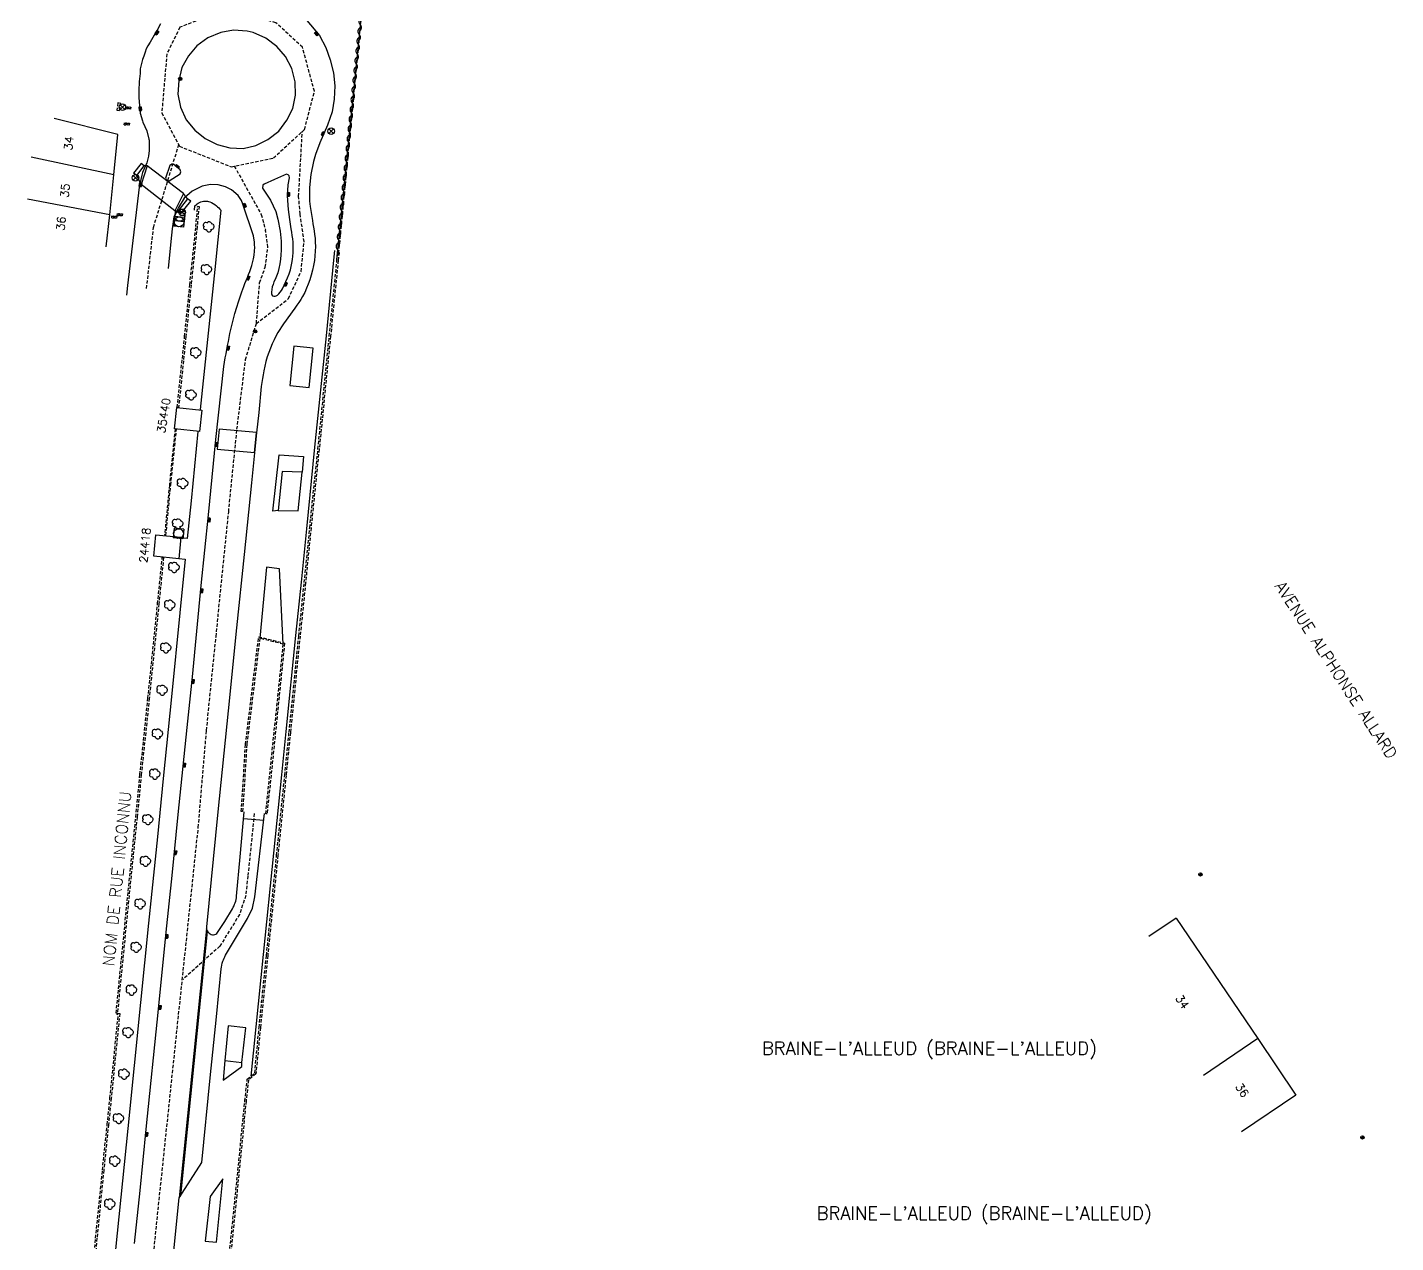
# Model space of a CAD drawing. Header units: millimetres. Extents: x 150035 to 151001, y 152000 to 153000.
# Drawn here: x 150414.4 to 150623.1, y 152233 to 152418.3 of the extents above; entities that cross this region are included whole.
import ezdxf
from ezdxf.enums import TextEntityAlignment as Align

# ---------------------------------------------------------------- set-up
doc = ezdxf.new("R2010")
doc.units = ezdxf.units.MM
doc.linetypes.add('DASHED', pattern=[0.75, 0.5, -0.25])
doc.layers.get('0').update_dxf_attribs({"linetype": 'CONTINUOUS'})
for name, color, linetype in [('W0001', 6, 'DASHED'), ('W0003', 5, 'CONTINUOUS'), ('W0008', 7, 'CONTINUOUS'), ('W0014', 7, 'CONTINUOUS'), ('W0015', 2, 'CONTINUOUS'), ('W0020', 2, 'CONTINUOUS'), ('W0100', 7, 'CONTINUOUS'), ('W0103', 1, 'CONTINUOUS'), ('W0112', 1, 'DASHED'), ('W0113', 2, 'DASHED'), ('W0114', 2, 'DASHED'), ('W0300', 7, 'CONTINUOUS'), ('W0310', 3, 'CONTINUOUS'), ('W0400', 7, 'CONTINUOUS'), ('W0402', 7, 'CONTINUOUS'), ('W0420', 7, 'CONTINUOUS'), ('W0425', 7, 'CONTINUOUS'), ('W0439', 7, 'CONTINUOUS'), ('W0469', 7, 'CONTINUOUS'), ('W0856', 7, 'CONTINUOUS'), ('W0980', 7, 'CONTINUOUS'), ('W0989', 7, 'CONTINUOUS'), ('W0991', 7, 'CONTINUOUS'), ('W1102', 7, 'CONTINUOUS')]:
    doc.layers.add(name, color=color, linetype=linetype)
doc.styles.get("Standard").update_dxf_attribs({"font": 'romans.shx', "width": 0.85})

# ---------------------------------------------------------------- blocks, each defined once
blk = doc.blocks.new('T856')
for p, q in [((-0.125, 0), (0.125, 0)), ((0, 0.125), (0, -0.125))]:
    blk.add_line(p, q)
blk.add_ellipse((0, 0), major_axis=(-0.177, 0.177), ratio=1, start_param=3.9269908, end_param=10.2101761)
blk = doc.blocks.new('T400')
for p, q in [((-0.15, 0.3), (0.15, 0.3)), ((-0.15, -0.25), (-0.15, 0.3)), ((-0.15, 0.15), (0.15, 0.15)), ((-0.15, 0), (0.15, 0)), ((0.15, 0.3), (0.15, -0.25)), ((-0.15, -0.15), (0.15, -0.15)), ((-0.15, -0.25), (-0.15, -0.3)), ((-0.15, -0.3), (0.15, -0.3)), ((0.15, -0.3), (0.15, -0.25))]:
    blk.add_line(p, q)
blk = doc.blocks.new('T300')
for p, q in [((-0.8, 0.51), (-0.86, 0.34)), ((-0.86, 0.34), (-0.86, 0.17)), ((-0.86, 0.17), (-0.74, 0.06)), ((-0.69, 0.63), (-0.8, 0.51)), ((-0.8, -0.06), (-0.74, 0.06)), ((-0.74, 0.06), (-0.69, 0.11)), ((-0.57, 0.69), (-0.69, 0.63)), ((-0.46, 0.69), (-0.57, 0.69)), ((-0.29, 0.63), (-0.46, 0.69)), ((-0.29, 0.63), (-0.17, 0.74)), ((-0.23, 0.57), (-0.29, 0.63)), ((-0.17, 0.74), (-0.06, 0.8)), ((-0.06, 0.8), (0.06, 0.8)), ((0.06, 0.8), (0.23, 0.74)), ((0.23, 0.74), (0.34, 0.63)), ((0.34, 0.63), (0.4, 0.51)), ((0.46, 0.46), (0.34, 0.46)), ((0.4, 0.51), (0.4, 0.46)), ((0.57, 0.4), (0.46, 0.46)), ((0.57, 0.4), (0.69, 0.29)), ((0.69, 0.29), (0.74, 0.17)), ((0.74, 0.06), (0.69, -0.17)), ((0.74, 0.17), (0.74, 0.06)), ((-0.8, -0.17), (-0.8, -0.06)), ((-0.8, -0.23), (-0.8, -0.17)), ((-0.74, -0.34), (-0.8, -0.23)), ((-0.69, -0.4), (-0.74, -0.34)), ((-0.51, -0.46), (-0.69, -0.4)), ((-0.4, -0.46), (-0.51, -0.46)), ((-0.4, -0.46), (-0.34, -0.46)), ((-0.34, -0.46), (-0.34, -0.4)), ((-0.34, -0.51), (-0.34, -0.46)), ((-0.29, -0.63), (-0.34, -0.51)), ((-0.17, -0.74), (-0.29, -0.63)), ((-0.06, -0.8), (-0.17, -0.74)), ((0.06, -0.8), (-0.06, -0.8)), ((0.17, -0.74), (0.06, -0.8)), ((0.23, -0.69), (0.17, -0.74)), ((0.29, -0.46), (0.23, -0.46)), ((0.29, -0.63), (0.23, -0.69)), ((0.46, -0.4), (0.29, -0.46)), ((0.34, -0.51), (0.29, -0.63)), ((0.34, -0.51), (0.34, -0.46)), ((0.57, -0.34), (0.46, -0.4)), ((0.63, -0.29), (0.57, -0.34)), ((0.69, -0.17), (0.63, -0.29))]:
    blk.add_line(p, q)
blk = doc.blocks.new('T420')
for p, q in [((0.75, 0.75), (-0.75, 0.75)), ((-0.75, 0.75), (-0.75, -0.75)), ((0.75, 0.75), (0.75, -0.75)), ((0.75, -0.75), (-0.75, -0.75))]:
    blk.add_line(p, q)
blk.add_ellipse((0, 0), major_axis=(-0.53, 0.53), ratio=1, start_param=3.926991, end_param=10.210176)
blk = doc.blocks.new('T469')
at = {"color": 0, "linetype": 'Continuous', "flags": 128}
for points in [[(-0.35, 0.35), (0.35, -0.35)], [(-0.35, -0.35), (0.35, 0.35)]]:
    blk.add_lwpolyline(points, dxfattribs=at)
at = {"color": 0, "linetype": 'Continuous'}
blk.add_circle((0, 0), 0.5, dxfattribs=at)
blk = doc.blocks.new('T425')
for p, q in [((-0.15, 0.6), (0.15, 0.6)), ((-0.15, 0.6), (-0.15, 0.3)), ((-0.15, 0.3), (0.15, 0.3)), ((-0.15, 0.15), (0.15, 0.15)), ((-0.15, -0.15), (-0.15, 0.15)), ((0, 0.45), (0.15, 0.45)), ((0.15, 0.45), (0.15, 0.3)), ((0.15, 0.15), (0.15, -0.15)), ((0.15, -0.15), (-0.15, -0.15))]:
    blk.add_line(p, q)
blk.add_ellipse((0, 0), major_axis=(-0.106, 0.106), ratio=1, start_param=3.926991, end_param=10.210176)
blk = doc.blocks.new('t310o')
at = {"color": 0, "linetype": 'Continuous'}
for centre, start, end in [((-0.5, 0.38), 216.8699, 323.1304), ((0.5, -0.37), 36.8699, 143.1303)]:
    blk.add_arc(centre, 0.625, start, end, dxfattribs=at)

msp = doc.modelspace()

# ---------------------------------------------------------------- linework, layer by layer
at = {"layer": 'W0001'}
msp.add_lwpolyline([(150435.68, 152414.27), (150434.91, 152405.26), (150437.59, 152400.18), (150445.49, 152397.04), (150451.93, 152398.39), (150456.68, 152402.74), (150458.2, 152408.55), (150456.36, 152415.26), (150452.32, 152419.01), (150445.43, 152420.84), (150442.2, 152420.09), (150437.68, 152418.31)], close=True, dxfattribs=at)
for points in [[(150456.01, 152389.84), (150455.78, 152392.54), (150456.34, 152402.43)], [(150432.59, 152378.47), (150433.65, 152387.8), (150437.49, 152400.37)], [(150445.97, 152397.14), (150450.08, 152389.77), (150450.72, 152387.38)], [(150432, 152214.8), (150434.58, 152240.17), (150440.48, 152296.29), (150441.73, 152311.07), (150443.18, 152325.39), (150445.11, 152344.41), (150446.38, 152357), (150447.68, 152367.64), (150449.34, 152373.14), (150454.24, 152376.94), (150456.15, 152381.09), (150456.62, 152385.63), (150456.01, 152389.84), (150456.01, 152389.84)], [(150449.34, 152373.14), (150449.83, 152379.36), (150450.69, 152381.72), (150451.1, 152384.77), (150450.72, 152387.38)], [(150449, 152298.38), (150448.03, 152288.87), (150447.71, 152285.88), (150446.77, 152283.02), (150443.78, 152278.17), (150438.11, 152273.07)]]:
    msp.add_lwpolyline(points, dxfattribs=at)
at = {"layer": 'W0003'}
msp.add_lwpolyline([(150437.56, 152239.76), (150437.8, 152240.13), (150441.88, 152280.42), (150441.86, 152280.45), (150441.82, 152280.52), (150441.76, 152280.67), (150441.72, 152280.83), (150437.56, 152239.76)], dxfattribs=at)
at = {"layer": 'W0008'}
for points in [[(150434.7, 152418.85), (150434.18, 152417.87), (150433.74, 152417.13), (150433.16, 152416.04), (150432.77, 152415.47), (150432.55, 152415.02), (150432.36, 152414.52), (150432.16, 152413.93), (150431.96, 152413.42), (150431.76, 152412.58), (150431.62, 152411.97), (150431.59, 152411.29), (150431.46, 152410.07), (150431.41, 152408.62), (150431.43, 152408.24), (150431.4, 152407.55), (150431.49, 152406.41), (150431.6, 152405.48), (150431.59, 152405.24), (150431.98, 152404.05), (150432.04, 152403.83), (150432.63, 152402.53), (150432.95, 152401.27), (150432.97, 152401.12), (150433, 152400.29), (150432.97, 152400.04), (150433, 152399.5), (150432.9, 152398.64), (150432.61, 152397.65), (150431.95, 152396.18), (150431.85, 152395.78), (150431.69, 152395.09), (150431.44, 152393.95), (150431.11, 152390.95), (150430.4, 152384.95), (150430.05, 152381.95), (150429.7, 152378.95), (150429.53, 152377.45)], [(150457.01, 152419.35), (150458.94, 152417.04), (150459.92, 152415.23), (150460.58, 152413.37), (150461.11, 152411.39), (150461.32, 152409.39), (150461.22, 152407.36), (150460.89, 152405.4), (150460.2, 152403.39), (150459.02, 152400.7), (150458.37, 152398.92), (150458.05, 152397.87), (150457.63, 152395.88), (150457.46, 152393.9), (150457.44, 152391.81), (150457.55, 152391), (150457.62, 152390.35)], [(150449.04, 152385.53), (150448.89, 152386.5), (150447.29, 152391.36), (150447.08, 152391.89), (150446.55, 152392.67), (150445.55, 152393.54), (150444.64, 152393.96), (150443.52, 152394.28), (150442.34, 152394.34), (150441.09, 152394.07), (150439.55, 152393.33), (150438.34, 152392.24), (150437.44, 152390.82), (150436.75, 152389.39), (150436.5, 152387.56), (150436.31, 152385.63), (150435.87, 152381.52)], [(150457.62, 152390.35), (150457.62, 152390.35), (150457.62, 152390.35), (150457.62, 152390.35), (150457.88, 152388.87), (150457.97, 152388.36), (150458.05, 152387.84), (150458.14, 152387.28), (150458.22, 152386.71), (150458.28, 152386.13), (150458.32, 152385.56), (150458.34, 152384.86), (150458.32, 152384.15), (150458.27, 152383.45), (150458.18, 152382.76), (150458.06, 152382), (150457.9, 152381.26), (150457.71, 152380.52), (150457.48, 152379.79), (150457.25, 152379.15), (150456.99, 152378.51), (150456.71, 152377.89), (150456.39, 152377.28), (150456.12, 152376.81), (150455.83, 152376.36), (150455.52, 152375.91), (150455.19, 152375.48), (150453.46, 152373.07), (150453.17, 152372.64), (150452.89, 152372.2), (150452.62, 152371.75), (150452.36, 152371.3), (150452.04, 152370.67), (150451.74, 152370.04), (150451.47, 152369.39), (150451.22, 152368.73), (150451, 152368.04), (150450.8, 152367.34), (150450.62, 152366.63), (150450.47, 152365.92), (150450.35, 152365.33), (150450.25, 152364.73), (150450.16, 152364.13), (150450.09, 152363.52), (150449.73, 152359.54), (150449.38, 152356.47), (150448.57, 152348.83), (150447.46, 152337.9), (150446.32, 152326.71), (150445.04, 152314.08), (150443.47, 152298.67), (150441.71, 152281.1), (150441.71, 152280.99), (150441.71, 152280.88), (150441.73, 152280.77), (150441.76, 152280.67), (150441.82, 152280.52), (150441.91, 152280.38), (150442.01, 152280.25), (150442.13, 152280.14), (150442.28, 152280.04), (150442.45, 152279.96), (150442.62, 152279.92), (150442.81, 152279.91), (150442.98, 152279.94), (150443.14, 152280.01), (150443.29, 152280.1), (150443.42, 152280.23), (150444.5, 152281.94), (150445.7, 152283.88), (150445.82, 152284.1), (150445.93, 152284.33), (150446.02, 152284.56), (150446.1, 152284.79), (150446.18, 152285.04), (150446.24, 152285.29), (150446.29, 152285.55), (150446.32, 152285.8), (150446.84, 152291.78), (150447.45, 152298.68)], [(150430.77, 152232.83), (150431.63, 152240.91), (150432.53, 152250.24), (150434.43, 152268.57), (150435.58, 152280.29), (150436.49, 152288.96), (150437.43, 152298.27), (150438.78, 152311.52), (150439.57, 152319.27), (150440.92, 152333.19), (150442.04, 152343.98), (150443.15, 152355.42), (150444.37, 152366.6), (150444.48, 152367.24), (150444.59, 152367.88), (150444.71, 152368.53), (150444.82, 152369.17), (150444.94, 152369.78), (150445.06, 152370.4), (150445.18, 152371.01), (150445.31, 152371.62), (150445.54, 152372.63), (150445.79, 152373.64), (150446.06, 152374.64), (150446.35, 152375.64), (150446.6, 152376.43), (150446.86, 152377.21), (150447.13, 152377.98), (150447.41, 152378.76), (150447.6, 152379.22), (150447.79, 152379.69), (150447.98, 152380.16), (150448.16, 152380.63), (150448.33, 152381.07), (150448.48, 152381.51), (150448.62, 152381.96), (150448.75, 152382.41), (150448.89, 152382.99), (150448.99, 152383.57), (150449.05, 152384.17), (150449.08, 152384.76), (150449.07, 152385.09), (150449.04, 152385.53)], [(150436.48, 152229.16), (150437.56, 152239.76), (150441.03, 152245.16), (150442.3, 152258.1), (150443.23, 152267.38), (150443.97, 152274.7), (150444.01, 152274.99), (150444.06, 152275.29), (150444.14, 152275.58), (150444.22, 152275.86), (150444.31, 152276.1), (150444.41, 152276.33), (150444.52, 152276.56), (150444.63, 152276.78), (150447.97, 152282.39), (150448.74, 152283.99), (150449.11, 152285.69), (150450.58, 152298.4)]]:
    msp.add_lwpolyline(points, dxfattribs=at)
at = {"layer": 'W0014'}
for points in [[(150439.89, 152390.44), (150439.97, 152391.09), (150440.13, 152391.24), (150440.3, 152391.38), (150440.48, 152391.49), (150440.68, 152391.6), (150440.87, 152391.68), (150441.08, 152391.75), (150441.29, 152391.79), (150441.51, 152391.81), (150441.69, 152391.81), (150441.87, 152391.79), (150442.05, 152391.75), (150442.23, 152391.7), (150442.5, 152391.58), (150442.76, 152391.44), (150443.01, 152391.27), (150443.23, 152391.09), (150443.42, 152390.93), (150443.6, 152390.77), (150443.77, 152390.6), (150443.93, 152390.41), (150443, 152381.36), (150440.77, 152360.01)], [(150448.53, 152258.35), (150450.41, 152276.89), (150451.98, 152292.33), (150453.22, 152304.3), (150453.88, 152310.91), (150455.36, 152325.55), (150456.22, 152333.71), (150457.03, 152341.8), (150458.27, 152354.28), (150460.01, 152371.28), (150461.16, 152382.8), (150461.31, 152384.26)], [(150440.42, 152356.69), (150439.38, 152346.07), (150438.78, 152340.33), (150437.81, 152340.43)], [(150452.68, 152344.61), (150451.87, 152344.53), (150452.8, 152353.13), (150456.53, 152352.86), (150456.3, 152350.46)], [(150437.49, 152337.31), (150438.5, 152337.2), (150437.65, 152329.01), (150436.4, 152316.2), (150435.14, 152303.74), (150434.24, 152294.84), (150432.88, 152281.67), (150431.67, 152269.56), (150429.73, 152250.38), (150428.12, 152234.39), (150426.87, 152222.43)], [(150453.44, 152324.23), (150452.87, 152335.73), (150450.9, 152335.97), (150449.85, 152325.12)], [(150444.51, 152260.72), (150444.25, 152257.74), (150447.12, 152259.81), (150447.12, 152260.43)]]:
    msp.add_lwpolyline(points, dxfattribs=at)
msp.add_lwpolyline([(150441.55, 152233.16), (150443.23, 152233), (150444.21, 152242.69), (150442.27, 152239.99)], close=True, dxfattribs=at)
at = {"layer": 'W0015'}
for points in [[(150448.85, 152417.52), (150447.91, 152417.74), (150445.86, 152417.86), (150443.89, 152417.51), (150441.94, 152416.73), (150440.25, 152415.51), (150438.96, 152413.97), (150437.97, 152412.2), (150437.49, 152410.22), (150437.37, 152408.13), (150437.76, 152406.11), (150438.61, 152404.22), (150439.94, 152402.62), (150441.5, 152401.34), (150443.36, 152400.42), (150445.31, 152399.93), (150447.31, 152399.85), (150449.27, 152400.3), (150451.07, 152401.21), (150452.78, 152402.49), (150454, 152404.13), (150454.89, 152405.95), (150455.3, 152407.97), (150455.23, 152410.02), (150454.76, 152412.02), (150453.8, 152413.86), (150452.47, 152415.41), (150450.8, 152416.68)], [(150436.13, 152397.23), (150435.5, 152395.32), (150435.59, 152395.1), (150435.68, 152395), (150435.85, 152394.91), (150436.02, 152394.88), (150437.72, 152395.95), (150437.82, 152396.25), (150437.73, 152396.57), (150436.77, 152397.37), (150436.46, 152397.42)]]:
    msp.add_lwpolyline(points, close=True, dxfattribs=at)
for points in [[(150454.45, 152389), (150454.22, 152390.53), (150454.09, 152392.61), (150454.2, 152394.28), (150454.39, 152395.34), (150454.35, 152395.65), (150454.2, 152395.81), (150453.92, 152395.92), (150452.12, 152395.1), (150450.5, 152394.39), (150450.3, 152394.22), (150450.29, 152393.8), (150450.56, 152393.33), (150451.5, 152391.97), (150452.3, 152390.21), (150452.63, 152389.04), (150452.94, 152387.21)], [(150452.94, 152387.21), (150452.94, 152387.21), (150452.94, 152387.21), (150452.94, 152387.21), (150452.94, 152387.21), (150453.11, 152385.71), (150453.12, 152385.01), (150453.11, 152384.32), (150453.07, 152383.62), (150453, 152382.93), (150452.89, 152382.24), (150452.75, 152381.55), (150452.59, 152380.88), (150452.2, 152379.86), (150452.02, 152379.49), (150451.88, 152379.11), (150451.76, 152378.72), (150451.68, 152378.32), (150451.62, 152377.92), (150451.63, 152377.78), (150451.66, 152377.64), (150451.71, 152377.5), (150451.79, 152377.38), (150451.98, 152377.33), (150452.18, 152377.32), (150452.37, 152377.37), (150452.54, 152377.48), (150452.78, 152377.67), (150452.99, 152377.9), (150453.17, 152378.15), (150453.32, 152378.42), (150453.82, 152379.55), (150454.09, 152380.12), (150454.33, 152380.71), (150454.53, 152381.3), (150454.66, 152381.82), (150454.76, 152382.35), (150454.84, 152382.88), (150454.89, 152383.41), (150454.94, 152383.94), (150454.96, 152384.48), (150454.96, 152385.02), (150454.94, 152385.55), (150454.88, 152386.07), (150454.81, 152386.58), (150454.73, 152387.09), (150454.64, 152387.6), (150454.45, 152389), (150454.45, 152389), (150454.45, 152389), (150454.45, 152389)]]:
    msp.add_lwpolyline(points, dxfattribs=at)
at = {"layer": 'W0020'}
for points in [[(150431.74, 152397.52), (150430.61, 152396.08)], [(150439.33, 152391.78), (150438.85, 152392.16), (150438.21, 152392.99), (150432.67, 152397.21), (150432.21, 152397.17), (150431.74, 152397.52)], [(150437.83, 152389.9), (150437.38, 152390.26), (150436.88, 152390.32), (150431.77, 152394.36), (150431.09, 152395.72), (150430.61, 152396.08)], [(150431.09, 152395.72), (150432.21, 152397.17)], [(150432.67, 152397.21), (150431.77, 152394.36)], [(150438.21, 152392.99), (150436.88, 152390.32)], [(150438.85, 152392.16), (150437.38, 152390.26)], [(150437.83, 152389.9), (150439.33, 152391.78)]]:
    msp.add_lwpolyline(points, dxfattribs=at)
msp.add_lwpolyline([(150449.38, 152356.5), (150443.64, 152357), (150443.36, 152353.98), (150449.06, 152353.45)], close=True, dxfattribs=at)
at = {"layer": 'W0100'}
for points in [[(150426.45, 152384.81), (150426.97, 152389.72), (150427.6, 152395.82), (150428.19, 152401.96), (150418.48, 152404.38)], [(150589.61, 152282.46), (150585.47, 152279.65)], [(150589.61, 152282.46), (150602.08, 152264.07), (150607.89, 152255.44)]]:
    msp.add_lwpolyline(points, dxfattribs=at)
at = {"layer": 'W0103'}
for points in [[(150457.99, 152369.39), (150455.05, 152369.69), (150454.44, 152363.66), (150457.39, 152363.37)], [(150447.72, 152265.73), (150445.05, 152266.04), (150444.51, 152260.72), (150447.12, 152260.43)]]:
    msp.add_lwpolyline(points, close=True, dxfattribs=at)
msp.add_lwpolyline([(150455.72, 152344.58), (150456.3, 152350.46), (150453.26, 152350.54), (150452.68, 152344.61), (150455.72, 152344.58)], dxfattribs=at)
at = {"layer": 'W0112'}
for points in [[(150475.21, 152514.65), (150472.17, 152486.3), (150465.49, 152421.65), (150461.88, 152384.1)], [(150445.08, 152229.81), (150446.14, 152240.22), (150447.58, 152254.56), (150447.95, 152257.9), (150449.08, 152258.79), (150449.75, 152265.77), (150450.86, 152276.75), (150452.42, 152292.02), (150453.66, 152304.24), (150454.32, 152310.79), (150455.81, 152325.49), (150456.64, 152333.61), (150457.48, 152341.98), (150458.72, 152353.98), (150460.46, 152371.23), (150461.62, 152382.77), (150461.75, 152384.07)], [(150461.94, 152383.99), (150461.82, 152382.75), (150460.66, 152371.21), (150460.66, 152371.21), (150458.91, 152353.96), (150457.68, 152341.96), (150456.84, 152333.59), (150456.01, 152325.47), (150454.52, 152310.77), (150453.86, 152304.22), (150453.86, 152304.22), (150452.62, 152292), (150451.06, 152276.73), (150449.95, 152265.75), (150449.27, 152258.68), (150448.14, 152257.79), (150447.77, 152254.54), (150446.34, 152240.2), (150445.29, 152229.88)]]:
    msp.add_lwpolyline(points, dxfattribs=at)
for points in [[(150428.48, 152405.63), (150428.67, 152406.71), (150428.22, 152406.79), (150428.04, 152405.7)], [(150450.76, 152298.36), (150453.44, 152324.23), (150449.85, 152325.12), (150447.88, 152308.94), (150447.24, 152298.69), (150447.04, 152298.7), (150447.68, 152308.96), (150449.68, 152325.37), (150453.65, 152324.38), (150450.96, 152298.34)]]:
    msp.add_lwpolyline(points, close=True, dxfattribs=at)
at = {"layer": 'W0113'}
for points in [[(150428.11, 152267.73), (150428.14, 152267.93), (150428.49, 152267.88), (150427.2, 152254.99), (150426.78, 152250.94), (150426.06, 152243.98), (150425.02, 152233.62), (150424.01, 152222.66)], [(150423.79, 152222.48), (150424.82, 152233.64), (150425.86, 152244), (150426.58, 152250.96), (150427, 152255.01), (150428.27, 152267.71), (150428.11, 152267.73)]]:
    msp.add_lwpolyline(points, dxfattribs=at)
at = {"layer": 'W0114'}
for points in [[(150440.59, 152391), (150440.3, 152387.89), (150439.38, 152379.03), (150438.59, 152371.15), (150437.47, 152360.34), (150437.27, 152360.36), (150438.39, 152371.17), (150439.18, 152379.05), (150440.11, 152387.91), (150440.39, 152391.02)], [(150435.18, 152337.43), (150434.46, 152330.39), (150433, 152315.96), (150431.78, 152304.32), (150431.15, 152297.84), (150429.84, 152285.07), (150428.14, 152267.93), (150427.94, 152267.95), (150429.64, 152285.09), (150430.95, 152297.86), (150431.58, 152304.34), (150432.8, 152315.98), (150434.26, 152330.41), (150434.98, 152337.45)]]:
    msp.add_lwpolyline(points, close=True, dxfattribs=at)
msp.add_lwpolyline([(150436.94, 152357.05), (150436.07, 152348.49), (150435.34, 152340.84), (150435.54, 152340.82), (150436.27, 152348.47), (150437.14, 152357.03), (150436.94, 152357.05)], dxfattribs=at)
at = {"layer": 'W0310'}
msp.add_lwpolyline([(150471.9, 152485.36), (150465.46, 152421.65), (150461.54, 152382.92)], dxfattribs=at)
at = {"layer": 'W0402'}
msp.add_lwpolyline([(150447.35, 152297.63), (150450.46, 152297.39)], dxfattribs=at)
at = {"layer": 'W0439'}
for points in [[(150437.21, 152360.32), (150441.02, 152359.93), (150440.68, 152356.67), (150436.87, 152357.06)], [(150434.01, 152340.92), (150437.82, 152340.53), (150437.49, 152337.26), (150433.68, 152337.66)]]:
    msp.add_lwpolyline(points, close=True, dxfattribs=at)
at = {"layer": 'W1102'}
for points in [[(150427.6, 152395.82), (150414.99, 152398.51)], [(150426.97, 152389.72), (150414.41, 152392.11)], [(150602.08, 152264.07), (150593.81, 152258.46)], [(150607.89, 152255.44), (150599.6, 152249.86)]]:
    msp.add_lwpolyline(points, dxfattribs=at)

# ---------------------------------------------------------------- block references
at = {"layer": 'W0300'}
for p in [(150442.1, 152387.87), (150441.76, 152381.36), (150440.64, 152374.87), (150440.13, 152368.67), (150439.4, 152362.23), (150438.13, 152348.73), (150437.37, 152342.57), (150436.8, 152335.92), (150436.17, 152330.17), (150435.56, 152323.65), (150434.99, 152317.2), (150434.3, 152310.54), (150433.88, 152304.4), (150432.82, 152297.45), (150432.45, 152291.1), (150431.64, 152284.61), (150431.03, 152277.98), (150430.32, 152271.46), (150429.8, 152264.98), (150429.17, 152258.64), (150428.35, 152251.87), (150427.77, 152245.37), (150427.01, 152238.82)]:
    msp.add_blockref('T300', p, dxfattribs=at)
at = {"layer": 'W0310', "rotation": 264.2221860002255}
for p in [(150465.02, 152417.24), (150465.17, 152418.74), (150464.87, 152415.75), (150464.71, 152414.26), (150464.41, 152411.27), (150464.56, 152412.77), (150464.26, 152409.78), (150463.96, 152406.8), (150464.11, 152408.29), (150463.81, 152405.3), (150463.66, 152403.81), (150463.36, 152400.83), (150463.51, 152402.32), (150463.2, 152399.34), (150462.9, 152396.35), (150463.05, 152397.84), (150462.75, 152394.86), (150462.6, 152393.37), (150462.3, 152390.38), (150462.45, 152391.87), (150462.15, 152388.89), (150461.85, 152385.9), (150462, 152387.4), (150461.69, 152384.41)]:
    msp.add_blockref('t310o', p, dxfattribs=at)
at = {"layer": 'W0400'}
for p, rotation in [((150434.17, 152417.49), 329.9999999999999), ((150458.52, 152417.36), 40), ((150431.64, 152405.89), 4.999999999999998), ((150459.5, 152402.09), 338), ((150437.29, 152397.1), 49.99999999999999), ((150431.67, 152394.32), 350.0000000000001), ((150447.53, 152391.18), 20), ((150448.11, 152380.07), 338.744660876761), ((150453.8, 152379.12), 156.5198678293951), ((150445.02, 152369.41), 349.2128050635138), ((150443.24, 152354.69), 353.7029145699896), ((150442.11, 152343.15), 175.3002160991917), ((150440.99, 152332.38), 355.3574353601882), ((150439.66, 152318.57), 354.0112829408828), ((150438.35, 152305.78), 354.6327153269129), ((150437, 152292.44), 354.3126621335798), ((150435.68, 152279.68), 354.9572425928625), ((150434.63, 152268.85), 353.4655888132452), ((150432.61, 152249.48), 354.1777539415506)]:
    msp.add_blockref('T400', p, dxfattribs=dict(at, rotation=rotation))
msp.add_blockref('T400', (150454.23, 152392.84), dxfattribs=at)
at = {"layer": 'W0420'}
for p, rotation in [((150437.55, 152388.64), 355), ((150437.64, 152389.48), 355), ((150437.45, 152341.1), 354.0226028587368)]:
    msp.add_blockref('T420', p, dxfattribs=dict(at, rotation=rotation))
at = {"layer": 'W0425', "rotation": 85}
for p in [(150430, 152406.01), (150429.8, 152403.55), (150427.88, 152389.35), (150428.73, 152389.72)]:
    msp.add_blockref('T425', p, dxfattribs=at)
at = {"layer": 'W0469'}
for p in [(150428.92, 152406.14), (150460.76, 152402.47), (150430.89, 152395.34), (150438.01, 152390.09)]:
    msp.add_blockref('T469', p, dxfattribs=at)
at = {"layer": 'W0856'}
for p in [(150437.72, 152410.45), (150449.14, 152371.94), (150593.33, 152289.11), (150618.04, 152248.99)]:
    msp.add_blockref('T856', p, dxfattribs=at)

# ---------------------------------------------------------------- texts
at = {"layer": 'W0980'}
for p in [(150551.99, 152262.46), (150560.34, 152237.31)]:
    msp.add_text("BRAINE-L'ALLEUD (BRAINE-L'ALLEUD)", height=2, dxfattribs=at).set_placement(p, align=Align.MIDDLE)
at = {"layer": 'W0989'}
for s, rotation, p in [('AVENUE ALPHONSE ALLARD', 303.2283, (150605.34, 152333.56)), ('NOM DE RUE INCONNU', 84.3338, (150426.75, 152275.12))]:
    msp.add_text(s, height=1.75, rotation=rotation, dxfattribs=at).set_placement(p, align=Align.MIDDLE_LEFT)
at = {"layer": 'W0991'}
for s, rotation, p in [('34', 83.7961, (150421.34, 152400.56)), ('35', 84.4091, (150420.77, 152393.36)), ('36', 84.4091, (150420.15, 152388.33)), ('35440', 80.5915, (150435.82, 152359)), ('24418', 84.3888, (150432.95, 152339.26)), ('34', 304.168, (150590.05, 152269.33)), ('36', 303.9338, (150599.18, 152255.85))]:
    msp.add_text(s, height=1.25, rotation=rotation, dxfattribs=at).set_placement(p, align=Align.CENTER)

doc.saveas('drawing.dxf')
